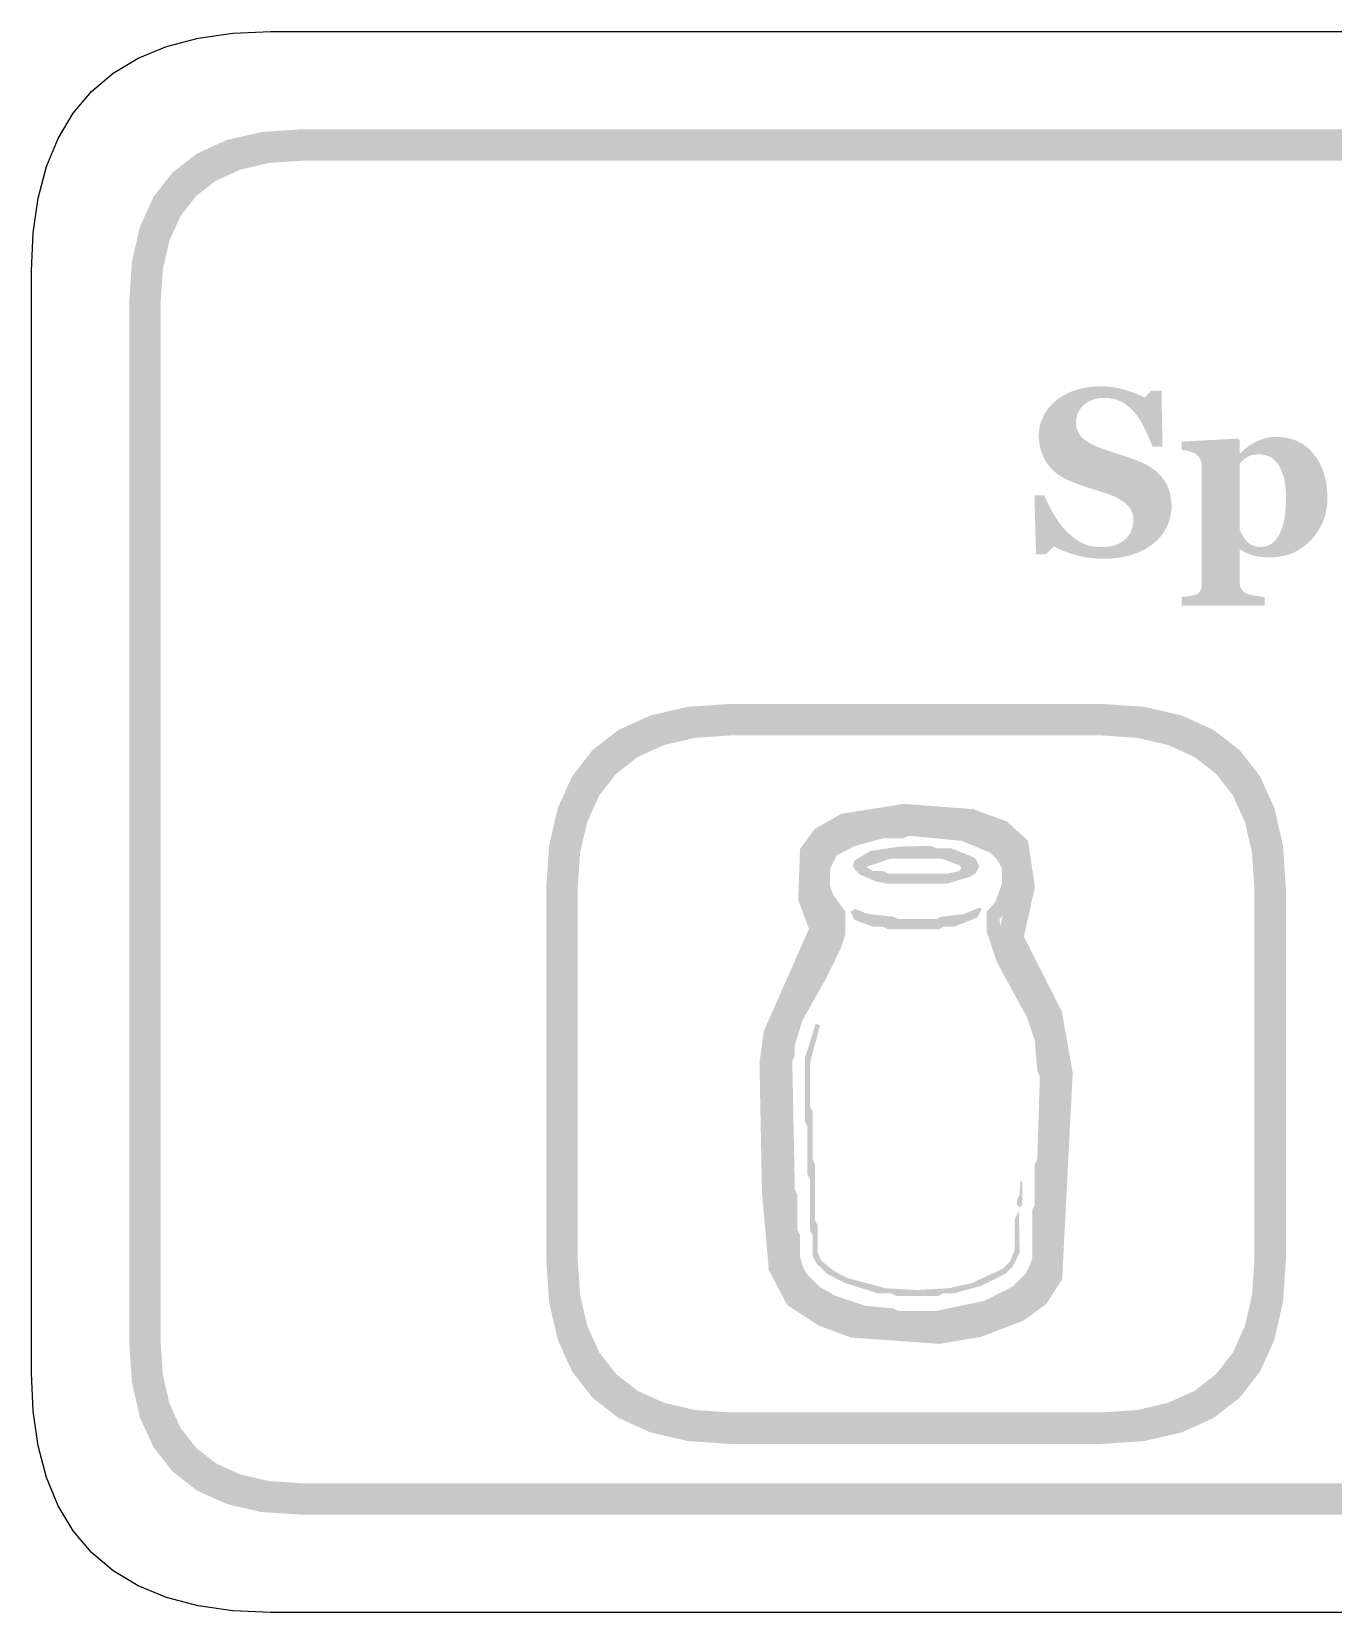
# Model space of a CAD drawing. Header units: millimetres. Extents: x 6 to 297, y 6 to 451.
# Drawn here: x 171.96 to 188.5, y 44.52 to 64.59 of the extents above; entities that cross this region are included whole.
import ezdxf

# ---------------------------------------------------------------- set-up
doc = ezdxf.new("R2010")
doc.units = ezdxf.units.MM
doc.layers.add('CUT', color=1, linetype='Continuous')
doc.layers.add('RASTER', color=7, linetype='Continuous')

msp = doc.modelspace()

# ---------------------------------------------------------------- hatches: boundary and pattern name
at = {"layer": 'RASTER'}
h = msp.add_hatch(color=7, dxfattribs=at)
h.paths.add_polyline_path([(173.2, 61.155), (173.234, 61.67), (173.337, 62.117), (173.509, 62.495), (173.75, 62.805), (174.059, 63.045), (174.438, 63.217), (174.884, 63.32), (175.4, 63.355), (232.6, 63.355), (233.116, 63.32), (233.563, 63.217), (233.941, 63.045), (234.25, 62.805), (234.491, 62.495), (234.663, 62.117), (234.766, 61.67), (234.8, 61.155), (234.8, 47.955), (234.766, 47.439), (234.663, 46.992), (234.491, 46.614), (234.25, 46.305), (233.941, 46.064), (233.563, 45.892), (233.116, 45.789), (232.6, 45.755), (175.4, 45.755), (174.884, 45.789), (174.438, 45.892), (174.059, 46.064), (173.75, 46.305), (173.509, 46.614), (173.337, 46.992), (173.234, 47.439), (173.2, 47.955)])
h.paths.add_polyline_path([(173.6, 61.155), (173.6, 47.955), (173.628, 47.533), (173.712, 47.167), (173.853, 46.858), (174.05, 46.605), (174.303, 46.408), (174.613, 46.267), (174.978, 46.183), (175.4, 46.155), (232.6, 46.155), (233.022, 46.183), (233.388, 46.267), (233.697, 46.408), (233.95, 46.605), (234.147, 46.858), (234.288, 47.167), (234.372, 47.533), (234.4, 47.955), (234.4, 61.155), (234.372, 61.577), (234.288, 61.942), (234.147, 62.252), (233.95, 62.505), (233.697, 62.702), (233.388, 62.842), (233.022, 62.927), (232.6, 62.955), (175.4, 62.955), (174.978, 62.927), (174.613, 62.842), (174.303, 62.702), (174.05, 62.505), (173.853, 62.252), (173.712, 61.942), (173.628, 61.577), (173.6, 61.155)], flags=0)
msp.add_hatch(color=7, dxfattribs=at).paths.add_polyline_path([(185.584, 57.899), (185.537, 57.9), (185.49, 57.902), (185.445, 57.906), (185.4, 57.911), (185.356, 57.917), (185.313, 57.925), (185.27, 57.935), (185.229, 57.946), (185.188, 57.958), (185.15, 57.97), (185.112, 57.984), (185.077, 57.997), (185.043, 58.011), (185.01, 58.026), (184.979, 58.041), (184.95, 58.057), (184.849, 57.955), (184.724, 57.955), (184.705, 58.706), (184.831, 58.706), (184.842, 58.679), (184.854, 58.652), (184.866, 58.624), (184.879, 58.596), (184.893, 58.568), (184.908, 58.539), (184.923, 58.51), (184.939, 58.481), (184.956, 58.451), (184.974, 58.423), (184.992, 58.395), (185.01, 58.368), (185.03, 58.342), (185.05, 58.317), (185.071, 58.292), (185.092, 58.268), (185.114, 58.244), (185.138, 58.221), (185.162, 58.2), (185.186, 58.179), (185.212, 58.16), (185.238, 58.142), (185.264, 58.124), (185.292, 58.109), (185.32, 58.094), (185.349, 58.082), (185.38, 58.071), (185.412, 58.062), (185.445, 58.056), (185.479, 58.051), (185.514, 58.048), (185.55, 58.047), (185.599, 58.049), (185.644, 58.053), (185.687, 58.061), (185.726, 58.071), (185.763, 58.085), (185.797, 58.102), (185.828, 58.122), (185.856, 58.144), (185.881, 58.17), (185.902, 58.196), (185.92, 58.225), (185.935, 58.254), (185.947, 58.286), (185.955, 58.319), (185.96, 58.354), (185.962, 58.39), (185.961, 58.42), (185.956, 58.448), (185.949, 58.476), (185.939, 58.502), (185.927, 58.527), (185.911, 58.55), (185.893, 58.573), (185.872, 58.594), (185.848, 58.614), (185.821, 58.634), (185.79, 58.653), (185.757, 58.671), (185.721, 58.689), (185.681, 58.706), (185.638, 58.722), (185.593, 58.737), (185.562, 58.747), (185.532, 58.756), (185.503, 58.766), (185.475, 58.775), (185.447, 58.784), (185.419, 58.793), (185.393, 58.802), (185.366, 58.81), (185.341, 58.819), (185.316, 58.827), (185.291, 58.836), (185.266, 58.844), (185.242, 58.853), (185.219, 58.862), (185.195, 58.87), (185.172, 58.879), (185.122, 58.901), (185.074, 58.925), (185.03, 58.952), (184.99, 58.98), (184.953, 59.011), (184.919, 59.045), (184.888, 59.08), (184.861, 59.118), (184.837, 59.157), (184.817, 59.198), (184.799, 59.239), (184.785, 59.282), (184.774, 59.326), (184.766, 59.371), (184.761, 59.418), (184.759, 59.465), (184.76, 59.495), (184.763, 59.525), (184.767, 59.555), (184.772, 59.584), (184.78, 59.613), (184.789, 59.642), (184.8, 59.67), (184.812, 59.699), (184.826, 59.726), (184.841, 59.753), (184.858, 59.779), (184.877, 59.805), (184.897, 59.83), (184.918, 59.854), (184.941, 59.877), (184.966, 59.9), (184.991, 59.92), (185.018, 59.94), (185.046, 59.958), (185.076, 59.976), (185.108, 59.992), (185.141, 60.008), (185.177, 60.023), (185.213, 60.036), (185.252, 60.049), (185.29, 60.059), (185.33, 60.068), (185.371, 60.076), (185.412, 60.082), (185.455, 60.086), (185.498, 60.088), (185.542, 60.089), (185.584, 60.088), (185.627, 60.086), (185.668, 60.082), (185.709, 60.077), (185.749, 60.07), (185.788, 60.062), (185.827, 60.053), (185.865, 60.041), (185.902, 60.029), (185.937, 60.018), (185.969, 60.006), (186, 59.994), (186.029, 59.982), (186.055, 59.97), (186.08, 59.958), (186.103, 59.945), (186.192, 60.033), (186.319, 60.033), (186.331, 59.324), (186.205, 59.324), (186.194, 59.353), (186.182, 59.382), (186.17, 59.411), (186.157, 59.44), (186.144, 59.469), (186.131, 59.499), (186.116, 59.528), (186.102, 59.558), (186.087, 59.587), (186.072, 59.615), (186.056, 59.642), (186.041, 59.667), (186.025, 59.692), (186.009, 59.714), (185.993, 59.736), (185.977, 59.756), (185.958, 59.777), (185.939, 59.797), (185.92, 59.815), (185.899, 59.833), (185.878, 59.849), (185.857, 59.865), (185.834, 59.879), (185.811, 59.892), (185.787, 59.904), (185.762, 59.914), (185.736, 59.923), (185.709, 59.93), (185.681, 59.935), (185.652, 59.939), (185.622, 59.942), (185.591, 59.943), (185.553, 59.941), (185.516, 59.937), (185.481, 59.93), (185.448, 59.92), (185.416, 59.908), (185.387, 59.892), (185.359, 59.874), (185.333, 59.853), (185.309, 59.83), (185.289, 59.806), (185.272, 59.78), (185.258, 59.753), (185.247, 59.725), (185.239, 59.695), (185.234, 59.664), (185.232, 59.632), (185.234, 59.602), (185.238, 59.573), (185.245, 59.545), (185.254, 59.519), (185.266, 59.494), (185.281, 59.471), (185.299, 59.449), (185.32, 59.428), (185.343, 59.409), (185.369, 59.39), (185.399, 59.372), (185.431, 59.354), (185.467, 59.337), (185.505, 59.32), (185.547, 59.305), (185.591, 59.289), (185.618, 59.28), (185.646, 59.271), (185.673, 59.262), (185.701, 59.253), (185.729, 59.243), (185.756, 59.234), (185.784, 59.225), (185.813, 59.216), (185.84, 59.207), (185.867, 59.198), (185.894, 59.189), (185.919, 59.18), (185.944, 59.171), (185.968, 59.163), (185.991, 59.154), (186.013, 59.146), (186.065, 59.124), (186.113, 59.101), (186.158, 59.075), (186.2, 59.048), (186.239, 59.019), (186.275, 58.988), (186.307, 58.954), (186.336, 58.919), (186.362, 58.882), (186.385, 58.843), (186.404, 58.801), (186.419, 58.758), (186.431, 58.712), (186.44, 58.664), (186.445, 58.614), (186.447, 58.561), (186.446, 58.528), (186.443, 58.494), (186.438, 58.461), (186.431, 58.429), (186.422, 58.396), (186.411, 58.364), (186.399, 58.332), (186.384, 58.3), (186.367, 58.27), (186.35, 58.24), (186.33, 58.212), (186.31, 58.185), (186.288, 58.16), (186.265, 58.135), (186.24, 58.113), (186.214, 58.091), (186.184, 58.069), (186.153, 58.047), (186.121, 58.028), (186.088, 58.009), (186.053, 57.992), (186.017, 57.976), (185.981, 57.962), (185.943, 57.949), (185.904, 57.937), (185.863, 57.927), (185.82, 57.919), (185.776, 57.912), (185.731, 57.906), (185.683, 57.902), (185.634, 57.9), (185.584, 57.899)])
h = msp.add_hatch(color=7, dxfattribs=at)
h.paths.add_polyline_path([(188.427, 58.668), (188.424, 58.592), (188.414, 58.519), (188.398, 58.449), (188.376, 58.381), (188.347, 58.316), (188.311, 58.254), (188.269, 58.195), (188.221, 58.138), (188.167, 58.086), (188.111, 58.041), (188.05, 58.003), (187.987, 57.972), (187.92, 57.948), (187.849, 57.93), (187.775, 57.92), (187.698, 57.917), (187.663, 57.917), (187.631, 57.918), (187.6, 57.921), (187.57, 57.924), (187.543, 57.928), (187.516, 57.933), (187.492, 57.939), (187.469, 57.945), (187.448, 57.953), (187.427, 57.96), (187.408, 57.968), (187.389, 57.977), (187.371, 57.986), (187.355, 57.995), (187.339, 58.005), (187.324, 58.015), (187.313, 58.015), (187.313, 57.603), (187.313, 57.591), (187.314, 57.578), (187.316, 57.567), (187.318, 57.555), (187.321, 57.544), (187.325, 57.534), (187.33, 57.524), (187.335, 57.514), (187.341, 57.505), (187.348, 57.496), (187.355, 57.488), (187.362, 57.481), (187.371, 57.474), (187.38, 57.468), (187.389, 57.463), (187.399, 57.458), (187.409, 57.454), (187.421, 57.45), (187.433, 57.446), (187.447, 57.443), (187.461, 57.439), (187.477, 57.436), (187.493, 57.432), (187.511, 57.429), (187.529, 57.426), (187.546, 57.423), (187.562, 57.42), (187.577, 57.418), (187.592, 57.416), (187.606, 57.415), (187.619, 57.414), (187.632, 57.413), (187.632, 57.304), (186.574, 57.304), (186.574, 57.413), (186.584, 57.414), (186.594, 57.415), (186.604, 57.416), (186.616, 57.417), (186.627, 57.418), (186.64, 57.42), (186.653, 57.422), (186.667, 57.424), (186.68, 57.426), (186.693, 57.428), (186.704, 57.43), (186.715, 57.432), (186.725, 57.434), (186.734, 57.436), (186.743, 57.438), (186.75, 57.441), (186.761, 57.445), (186.772, 57.45), (186.781, 57.456), (186.789, 57.462), (186.797, 57.47), (186.803, 57.478), (186.809, 57.486), (186.814, 57.496), (186.818, 57.505), (186.821, 57.516), (186.824, 57.526), (186.826, 57.537), (186.828, 57.548), (186.83, 57.56), (186.83, 57.572), (186.831, 57.584), (186.831, 59.083), (186.829, 59.095), (186.827, 59.106), (186.825, 59.117), (186.823, 59.128), (186.82, 59.139), (186.816, 59.149), (186.812, 59.158), (186.808, 59.168), (186.803, 59.177), (186.797, 59.185), (186.791, 59.194), (186.784, 59.202), (186.777, 59.21), (186.768, 59.218), (186.76, 59.225), (186.75, 59.232), (186.742, 59.237), (186.734, 59.241), (186.725, 59.245), (186.716, 59.249), (186.706, 59.253), (186.695, 59.257), (186.684, 59.26), (186.672, 59.264), (186.66, 59.267), (186.648, 59.269), (186.636, 59.272), (186.624, 59.274), (186.613, 59.276), (186.601, 59.278), (186.589, 59.279), (186.577, 59.28), (186.577, 59.387), (187.291, 59.425), (187.313, 59.406), (187.313, 59.244), (187.324, 59.241), (187.349, 59.265), (187.374, 59.287), (187.4, 59.308), (187.426, 59.328), (187.453, 59.346), (187.481, 59.363), (187.51, 59.379), (187.539, 59.393), (187.568, 59.406), (187.598, 59.417), (187.627, 59.426), (187.656, 59.434), (187.685, 59.44), (187.714, 59.444), (187.743, 59.447), (187.772, 59.447), (187.846, 59.444), (187.916, 59.434), (187.982, 59.417), (188.044, 59.394), (188.102, 59.364), (188.156, 59.327), (188.206, 59.283), (188.251, 59.233), (188.293, 59.177), (188.328, 59.117), (188.359, 59.053), (188.383, 58.984), (188.403, 58.912), (188.416, 58.835), (188.424, 58.754), (188.427, 58.668)])
h.paths.add_polyline_path([(187.901, 58.662), (187.901, 58.69), (187.9, 58.717), (187.899, 58.743), (187.897, 58.77), (187.895, 58.796), (187.892, 58.822), (187.889, 58.847), (187.885, 58.872), (187.881, 58.897), (187.876, 58.921), (187.87, 58.945), (187.863, 58.967), (187.855, 58.99), (187.847, 59.011), (187.838, 59.032), (187.828, 59.052), (187.818, 59.071), (187.807, 59.089), (187.795, 59.107), (187.782, 59.123), (187.769, 59.138), (187.754, 59.152), (187.739, 59.166), (187.723, 59.178), (187.707, 59.189), (187.689, 59.198), (187.67, 59.206), (187.651, 59.213), (187.631, 59.218), (187.61, 59.222), (187.587, 59.224), (187.564, 59.225), (187.541, 59.224), (187.519, 59.223), (187.498, 59.22), (187.479, 59.217), (187.46, 59.212), (187.443, 59.206), (187.427, 59.2), (187.412, 59.192), (187.398, 59.183), (187.384, 59.174), (187.371, 59.164), (187.359, 59.154), (187.346, 59.143), (187.335, 59.131), (187.323, 59.119), (187.313, 59.106), (187.313, 58.276), (187.315, 58.268), (187.318, 58.26), (187.321, 58.251), (187.325, 58.242), (187.33, 58.232), (187.335, 58.222), (187.34, 58.211), (187.346, 58.2), (187.352, 58.189), (187.359, 58.178), (187.365, 58.168), (187.371, 58.159), (187.377, 58.15), (187.384, 58.141), (187.39, 58.133), (187.396, 58.126), (187.405, 58.117), (187.415, 58.108), (187.425, 58.099), (187.435, 58.092), (187.446, 58.085), (187.457, 58.078), (187.468, 58.073), (187.479, 58.068), (187.491, 58.063), (187.503, 58.059), (187.516, 58.056), (187.529, 58.053), (187.542, 58.051), (187.555, 58.05), (187.568, 58.049), (187.582, 58.048), (187.617, 58.051), (187.651, 58.058), (187.683, 58.07), (187.713, 58.087), (187.741, 58.109), (187.767, 58.136), (187.792, 58.168), (187.814, 58.204), (187.835, 58.246), (187.852, 58.292), (187.867, 58.342), (187.88, 58.397), (187.889, 58.456), (187.896, 58.52), (187.9, 58.589), (187.901, 58.662)], flags=0)
h = msp.add_hatch(color=7, dxfattribs=at)
h.paths.add_polyline_path([(178.5, 53.705), (178.537, 54.256), (178.647, 54.733), (178.83, 55.137), (179.087, 55.467), (179.418, 55.724), (179.822, 55.908), (180.299, 56.018), (180.85, 56.055), (185.55, 56.055), (186.101, 56.018), (186.578, 55.908), (186.982, 55.724), (187.313, 55.467), (187.57, 55.137), (187.753, 54.733), (187.863, 54.256), (187.9, 53.705), (187.9, 49.005), (187.863, 48.454), (187.753, 47.977), (187.57, 47.573), (187.313, 47.242), (186.982, 46.985), (186.578, 46.802), (186.101, 46.691), (185.55, 46.655), (180.85, 46.655), (180.299, 46.691), (179.822, 46.802), (179.418, 46.985), (179.088, 47.242), (178.83, 47.573), (178.647, 47.977), (178.537, 48.454), (178.5, 49.005)])
h.paths.add_polyline_path([(178.9, 53.705), (178.9, 49.005), (178.93, 48.548), (179.022, 48.152), (179.174, 47.816), (179.388, 47.542), (179.662, 47.329), (179.997, 47.177), (180.393, 47.085), (180.85, 47.055), (185.55, 47.055), (186.007, 47.085), (186.403, 47.177), (186.738, 47.329), (187.013, 47.542), (187.226, 47.816), (187.378, 48.152), (187.47, 48.548), (187.5, 49.005), (187.5, 53.705), (187.47, 54.162), (187.378, 54.558), (187.226, 54.893), (187.013, 55.167), (186.738, 55.381), (186.403, 55.533), (186.007, 55.624), (185.55, 55.655), (180.85, 55.655), (180.393, 55.624), (179.997, 55.533), (179.662, 55.381), (179.388, 55.167), (179.174, 54.893), (179.022, 54.558), (178.93, 54.162), (178.9, 53.705)], flags=0)
h = msp.add_hatch(color=7, dxfattribs=at)
h.paths.add_polyline_path([(183.046, 54.785), (183.928, 54.718), (184.354, 54.561), (184.621, 54.319), (184.711, 53.732), (184.57, 53.098), (185.052, 52.149), (185.191, 51.372), (185.056, 48.745), (184.853, 48.431), (184.571, 48.224), (184.026, 48.015), (183.497, 47.926), (182.376, 48.006), (181.962, 48.158), (181.562, 48.419), (181.329, 48.863), (181.242, 49.844), (181.21, 51.5), (181.266, 51.901), (181.839, 53.197), (181.703, 53.564), (181.725, 54.21), (181.909, 54.463), (182.25, 54.659)])
h.paths.add_polyline_path([(183.059, 54.463), (182.358, 54.352), (182.128, 54.22), (182.042, 54.101), (182.025, 53.616), (182.185, 53.187), (181.576, 51.812), (181.53, 51.481), (181.562, 49.861), (181.642, 48.955), (181.807, 48.641), (182.107, 48.446), (182.444, 48.322), (183.481, 48.248), (183.941, 48.325), (184.417, 48.508), (184.616, 48.654), (184.741, 48.847), (184.869, 51.352), (184.745, 52.046), (184.232, 53.055), (184.386, 53.743), (184.322, 54.158), (184.185, 54.282), (183.859, 54.402), (183.059, 54.463)], flags=0)
h = msp.add_hatch(color=7, dxfattribs=at)
h.paths.add_polyline_path([(182.856, 54.531), (183.521, 54.541), (183.585, 54.509), (183.714, 54.509), (184.067, 54.412), (184.301, 54.293), (184.366, 54.229), (184.452, 54.059), (184.484, 53.834), (184.452, 53.77), (184.452, 53.61), (184.366, 53.439), (184.26, 53.321), (184.292, 53.064), (184.475, 52.669), (184.838, 52.004), (184.934, 51.555), (184.934, 50.527), (184.902, 50.463), (184.902, 49.789), (184.87, 49.724), (184.87, 49.05), (184.838, 48.889), (184.751, 48.719), (184.526, 48.495), (184.067, 48.279), (183.65, 48.183), (183.425, 48.183), (183.361, 48.151), (183.039, 48.151), (182.975, 48.183), (182.558, 48.215), (182.237, 48.312), (181.874, 48.495), (181.681, 48.687), (181.595, 48.857), (181.53, 49.114), (181.498, 50.078), (181.466, 50.142), (181.466, 51.651), (181.595, 52.1), (182.076, 52.999), (182.14, 53.224), (182.131, 53.343), (182.034, 53.439), (181.948, 53.61), (181.916, 53.963), (182.034, 54.229), (182.163, 54.326), (182.526, 54.476)])
h.paths.add_polyline_path([(183.104, 54.38), (183.039, 54.348), (182.783, 54.348), (182.429, 54.252), (182.195, 54.133), (182.108, 53.963), (182.108, 53.738), (182.14, 53.642), (182.301, 53.417), (182.301, 53.128), (182.237, 52.935), (182.034, 52.527), (181.755, 52.036), (181.659, 51.715), (181.659, 51.587), (181.627, 51.522), (181.659, 49.885), (181.691, 49.821), (181.691, 49.371), (181.723, 49.307), (181.723, 49.05), (181.755, 48.922), (181.81, 48.816), (181.97, 48.655), (182.173, 48.536), (182.558, 48.408), (182.911, 48.376), (182.975, 48.344), (183.457, 48.344), (184.067, 48.472), (184.43, 48.655), (184.59, 48.816), (184.645, 48.922), (184.677, 49.018), (184.677, 49.628), (184.709, 49.692), (184.709, 50.206), (184.741, 50.27), (184.773, 51.33), (184.741, 51.394), (184.709, 51.779), (184.613, 52.068), (184.227, 52.775), (184.099, 53.16), (184.099, 53.417), (184.205, 53.536), (184.292, 53.77), (184.292, 53.963), (184.237, 54.069), (184.141, 54.165), (183.778, 54.316)], flags=0)
h.paths.add_polyline_path([(182.985, 54.242), (183.393, 54.252), (183.457, 54.22), (183.65, 54.22), (183.948, 54.101), (184.003, 53.995), (183.961, 53.908), (183.884, 53.857), (183.585, 53.77), (182.847, 53.77), (182.686, 53.802), (182.484, 53.889), (182.42, 53.953), (182.397, 53.995), (182.42, 54.069), (182.622, 54.187)], flags=0)
h.paths.add_polyline_path([(182.879, 54.091), (182.567, 53.985), (182.654, 53.931), (182.783, 53.931), (182.847, 53.898), (183.585, 53.898), (183.746, 53.931), (183.778, 53.963), (183.755, 54.004), (183.521, 54.091)], flags=0)
h.paths.add_polyline_path([(184.012, 53.471), (184.035, 53.449), (183.98, 53.343), (183.682, 53.224), (183.553, 53.224), (183.489, 53.192), (182.847, 53.192), (182.783, 53.224), (182.654, 53.224), (182.42, 53.311), (182.365, 53.417), (182.429, 53.449), (182.59, 53.385), (182.911, 53.353), (182.975, 53.321), (183.457, 53.321), (183.521, 53.353), (183.81, 53.385)], flags=0)
h.paths.add_polyline_path([(181.925, 51.994), (181.98, 51.972), (181.851, 51.49), (181.851, 50.944), (181.884, 50.88), (181.884, 50.27), (181.916, 50.206), (181.916, 49.5), (181.948, 49.435), (181.948, 49.082), (182.002, 48.976), (182.163, 48.848), (182.333, 48.761), (182.815, 48.633), (183.21, 48.61), (183.617, 48.633), (183.906, 48.697), (184.301, 48.88), (184.398, 48.976), (184.452, 49.114), (184.452, 49.5), (184.507, 49.618), (184.516, 49.082), (184.43, 48.912), (184.333, 48.816), (184.035, 48.665), (183.682, 48.568), (183.553, 48.568), (183.489, 48.536), (182.943, 48.536), (182.879, 48.568), (182.718, 48.568), (182.301, 48.697), (182.067, 48.816), (181.938, 48.944), (181.884, 49.05), (181.884, 49.307), (181.851, 49.371), (181.851, 50.013), (181.819, 50.078), (181.819, 50.688), (181.787, 50.752), (181.787, 51.555)], flags=0)
h.paths.add_polyline_path([(184.526, 50.004), (184.549, 49.981), (184.549, 49.692), (184.516, 49.66), (184.484, 49.692), (184.484, 49.756), (184.516, 49.821)], flags=0)

# ---------------------------------------------------------------- linework, layer by layer
at = {"layer": 'CUT'}
msp.add_lwpolyline([(233.001, 44.515), (174.999, 44.515), (174.517, 44.536), (174.075, 44.599), (173.675, 44.704), (173.315, 44.852), (172.997, 45.043), (172.722, 45.276), (172.488, 45.552), (172.297, 45.87), (172.149, 46.229), (172.044, 46.63), (171.981, 47.072), (171.96, 47.554), (171.96, 61.556), (171.981, 62.038), (172.044, 62.479), (172.149, 62.88), (172.297, 63.239), (172.488, 63.557), (172.722, 63.833), (172.997, 64.067), (173.315, 64.257), (173.675, 64.405), (174.075, 64.511), (174.517, 64.574), (174.999, 64.595), (233.001, 64.595)], dxfattribs=at)

doc.saveas('drawing.dxf')
